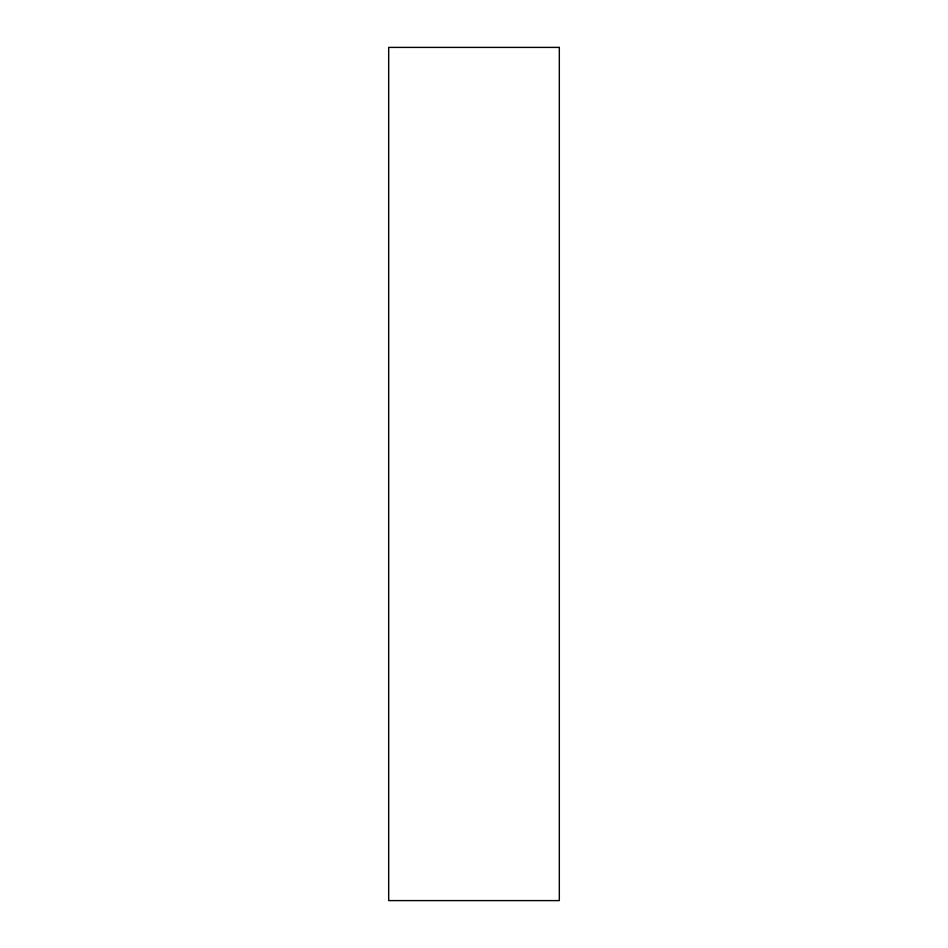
<?xml version="1.0" encoding="UTF-8"?>
<svg xmlns="http://www.w3.org/2000/svg" width="948" height="948" viewBox="0 0 948 948"><rect width="100%" height="100%" fill="white"/><g stroke="black" fill="none" stroke-linecap="round" stroke-linejoin="round"><path stroke-width="1.42" d="M559.32 47.4L388.68 47.4L388.68 900.6L559.32 900.6L559.32 47.4"/></g></svg>
